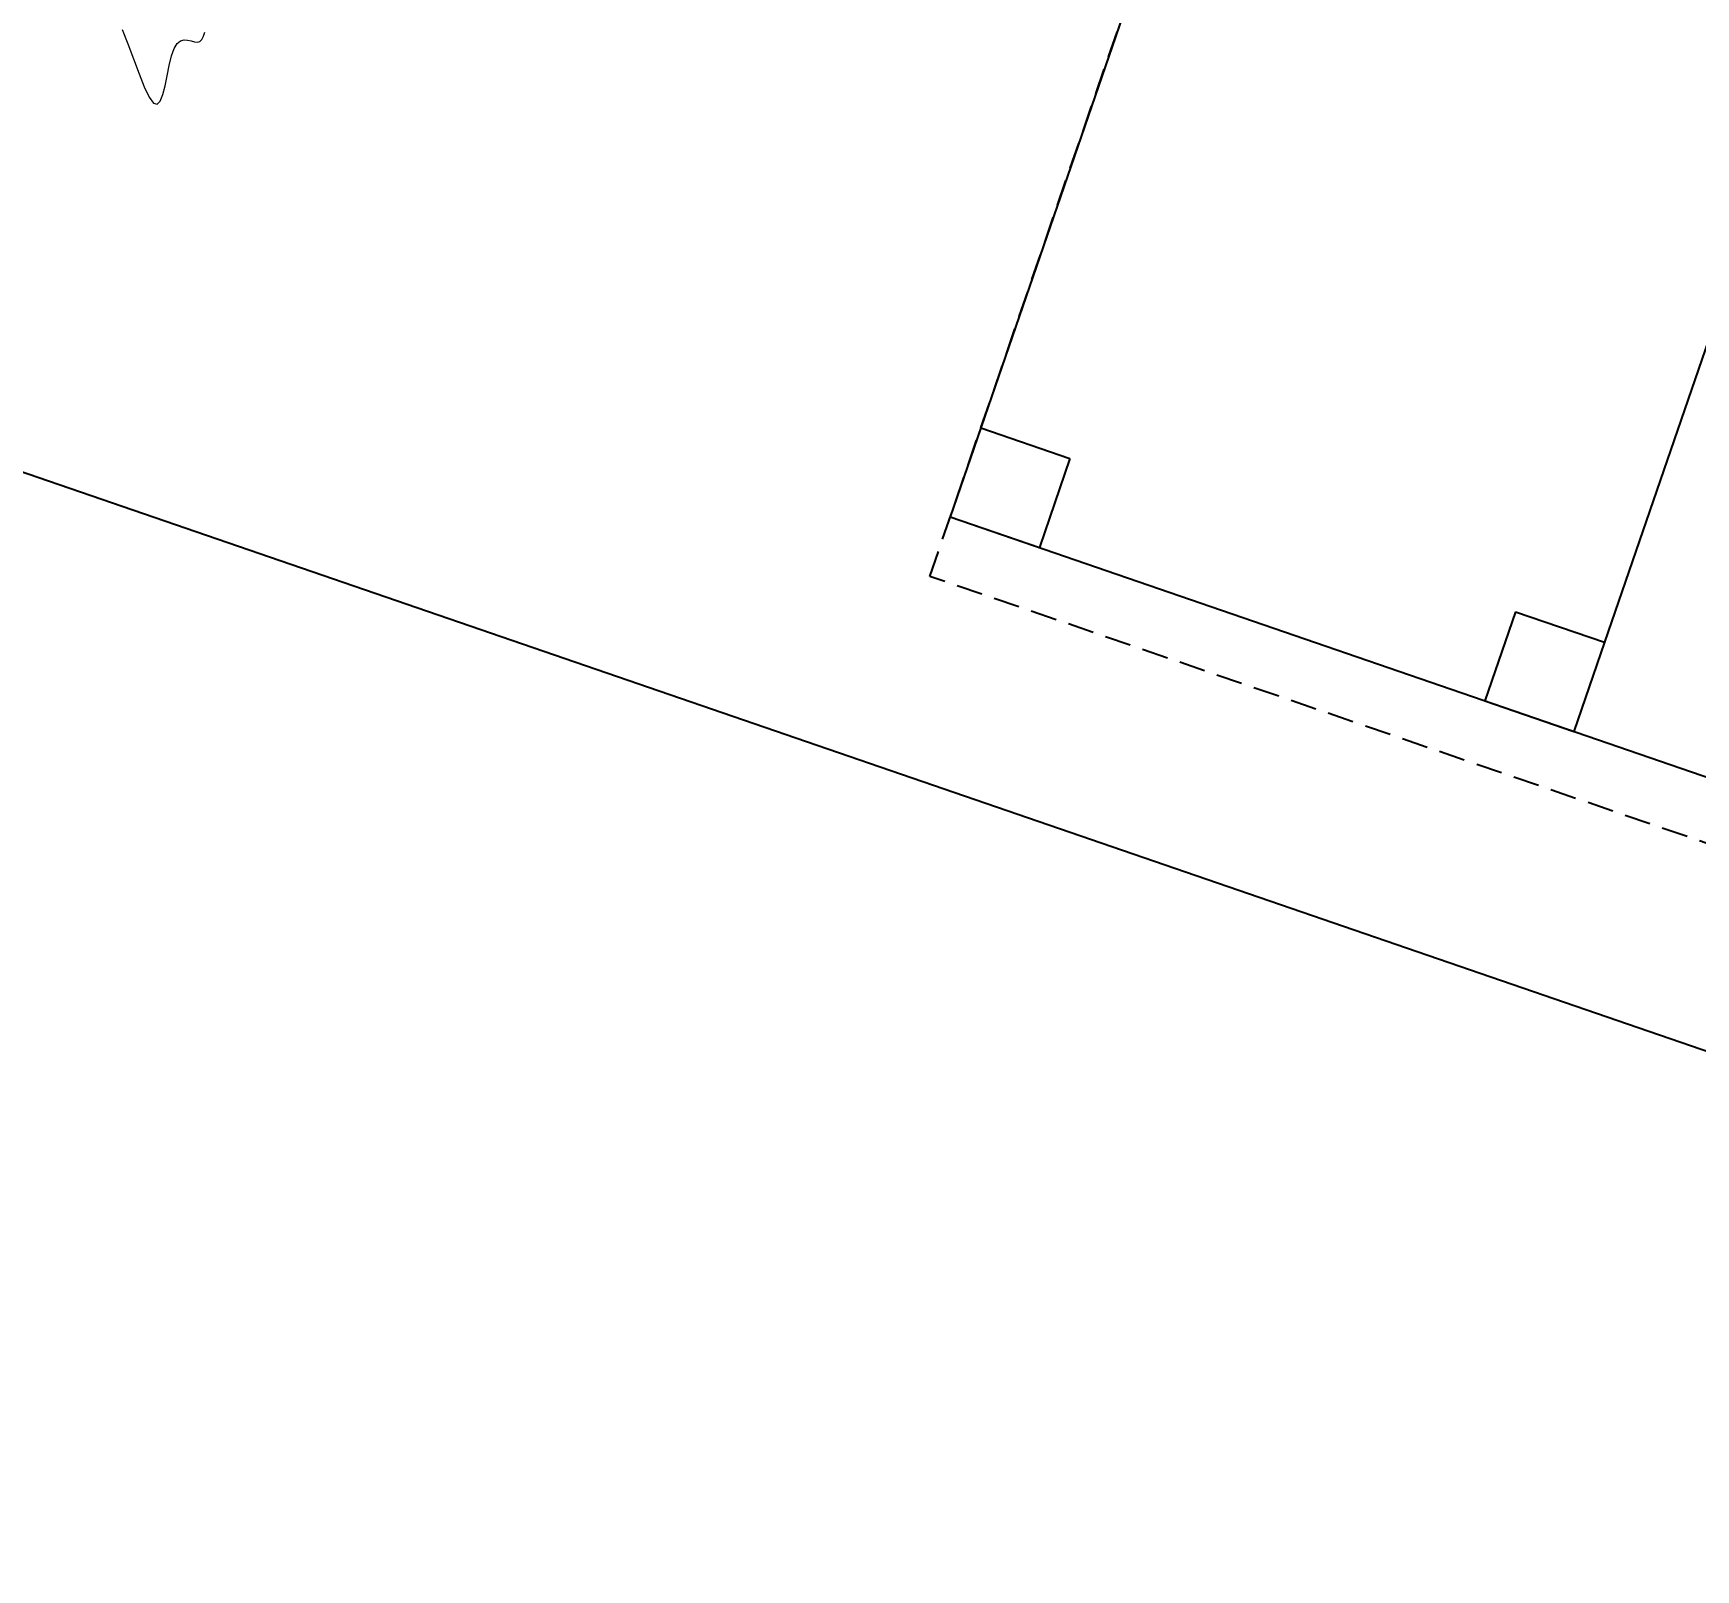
# Model space of a CAD drawing. Extents: x 2080 to 102399, y 2071 to 93424.
# Drawn here: x 76576.2 to 76735, y 79371 to 79517.8 of the extents above; entities that cross this region are included whole.
import ezdxf

# ---------------------------------------------------------------- set-up
doc = ezdxf.new("R2010")
doc.units = 0
doc.header["$LTSCALE"] = 20
doc.header["$MEASUREMENT"] = 0
doc.header["$PDMODE"] = 34
doc.header["$PDSIZE"] = 5
doc.linetypes.add('HIDDEN', pattern=[0.375, 0.25, -0.125])
doc.layers.add('casuanut tree', color=100, linetype='Continuous', lineweight=5)
for name, color, linetype in [('DIMLINE', 254, 'Continuous'), ('road', 2, 'Continuous'), ('Roof lilne', 31, 'Continuous')]:
    doc.layers.add(name, color=color, linetype=linetype)
doc.styles.add('STYLE1', font='romans.shx')
doc.dimstyles.get("Standard").update_dxf_attribs({"dimtxt": 24, "dimasz": 12, "dimexe": 0.18, "dimexo": 0.0625, "dimgap": 0, "dimtad": 1, "dimzin": 1, "dimdsep": 46, "dimlunit": 4, "dimtxsty": 'STYLE1', "dimblk": 'BLK', "dimcen": 0, "dimse1": 1, "dimse2": 1, "dimclrt": 3, "dimazin": 0, "dimtfac": 1, "dimtix": 1, "dimtmove": 2, "dimatfit": 3, "dimldrblk": 'BLK', "dimfxl": 1, "dimtolj": 1, "dimtzin": 0, "dimarcsym": 0})

# ---------------------------------------------------------------- blocks, each defined once
blk = doc.blocks.new('tr')
at = {"layer": 'casuanut tree'}
blk.add_lwpolyline([(-0.352, -0.9429), (-0.3487, -0.966), (-0.3455, -0.9903), (-0.3423, -1.0141), (-0.3389, -1.0354), (-0.3351, -1.0523), (-0.3308, -1.0629), (-0.3258, -1.0658), (-0.3202, -1.062), (-0.3142, -1.0532), (-0.3077, -1.0409), (-0.3011, -1.0267), (-0.2944, -1.0122), (-0.2878, -0.9989), (-0.2813, -0.9885), (-0.2751, -0.9821), (-0.2693, -0.9793), (-0.2637, -0.9791), (-0.2585, -0.9808), (-0.2536, -0.9833), (-0.249, -0.9858), (-0.2447, -0.9875), (-0.2407, -0.9874), (-0.2371, -0.9849), (-0.2336, -0.9805), (-0.2302, -0.9748)], dxfattribs=at)
blk = doc.blocks.new('A$C6B40600C')
at = {"ltscale": 0.5}
for p, q in [((-174, -6), (-165, -6)), ((-174, -75), (-174, -6)), ((-174, -15), (-174, -6)), ((-174, -6), (0, -6)), ((-165, -15), (-165, -6)), ((-120, -6), (-111, -6)), ((-120, -15), (-120, -6)), ((-111, -15), (-111, -6)), ((-174, -15), (-165, -15)), ((-120, -15), (-111, -15)), ((-111, -75), (-111, -15))]:
    blk.add_line(p, q, dxfattribs=at)
at = {"layer": 'Roof lilne', "linetype": 'HIDDEN', "ltscale": 0.5}
for p, q in [((0, 0), (-174, 0)), ((-174, 0), (-174, -144))]:
    blk.add_line(p, q, dxfattribs=at)
blk = doc.blocks.new('BLK')
for q in [(0, 2), (-2, 0), (0, -2), (2, 0)]:
    blk.add_line((0, 0), q)
blk.add_circle((0, 0), 1)
blk = doc.blocks.new('*D395')
at = {"layer": 'Defpoints', "color": 0, "ltscale": 0.5, "transparency": 16777216}
for p in [(75294.99, 80283.34), (75105.38, 80229), (76892.85, 74707.96)]:
    blk.add_point(p, dxfattribs=at)
at = {"layer": 'DIMLINE', "color": 0, "lineweight": -2, "ltscale": 0.5, "transparency": 16777216}
blk.add_line((76699.93, 74665.15), (75108.68, 80217.46), dxfattribs=at)
at = {"layer": 'DIMLINE', "color": 0, "lineweight": -2, "ltscale": 0.5, "transparency": 16777216, "xscale": 12, "yscale": 12, "zscale": 12}
for p, rotation in [((75105.38, 80229), 105.9918380585316), ((76703.23, 74653.62), 285.9918380585316)]:
    blk.add_blockref('BLK', p, dxfattribs=dict(at, rotation=rotation))
at = {"layer": 'DIMLINE', "color": 3, "ltscale": 0.5, "transparency": 16777216, "insert": (76097.26, 77466.3), "char_height": 24, "attachment_point": 5, "rotation": 285.9918, "style": 'STYLE1'}
blk.add_mtext('\\A1;483\'-3{\\H1.000000x;\\S3/4;}"', dxfattribs=at)

msp = doc.modelspace()

# ---------------------------------------------------------------- linework, layer by layer
at = {"layer": 'road', "linetype": 'Continuous', "ltscale": 0.5}
msp.add_line((77327.232, 79217.232), (75932.338, 79696.882), dxfattribs=at)

# ---------------------------------------------------------------- block references
at = {"ltscale": 0.5, "xscale": -1, "rotation": 161.0239003711215}
msp.add_blockref('A$C6B40600C', (76826.364, 79409.337), dxfattribs=at)
at = {"layer": 'casuanut tree', "linetype": 'Continuous', "xscale": 62.64172560366757, "yscale": 62.64172560366757, "zscale": 62.64172560366757, "rotation": 13.01607038380388}
msp.add_blockref('tr', (76592.841, 79580.674), dxfattribs=at)

# ---------------------------------------------------------------- dimensions: what is measured, and where the dimension line sits
at = {"layer": 'DIMLINE', "ltscale": 0.5}
dim = msp.add_linear_dim(base=(75105.376, 80229.001), p1=(76892.847, 74707.961), p2=(75294.992, 80283.343), angle=105.99184, dimstyle='Standard', override={"dimfxl": 0.25, "dimarcsym": 1}, dxfattribs=at)
dim.commit()
dim.dimension.update_dxf_attribs({"geometry": '*D395', "text_midpoint": (76097.259, 77466.303), "dimtype": 161})

doc.saveas('drawing.dxf')
